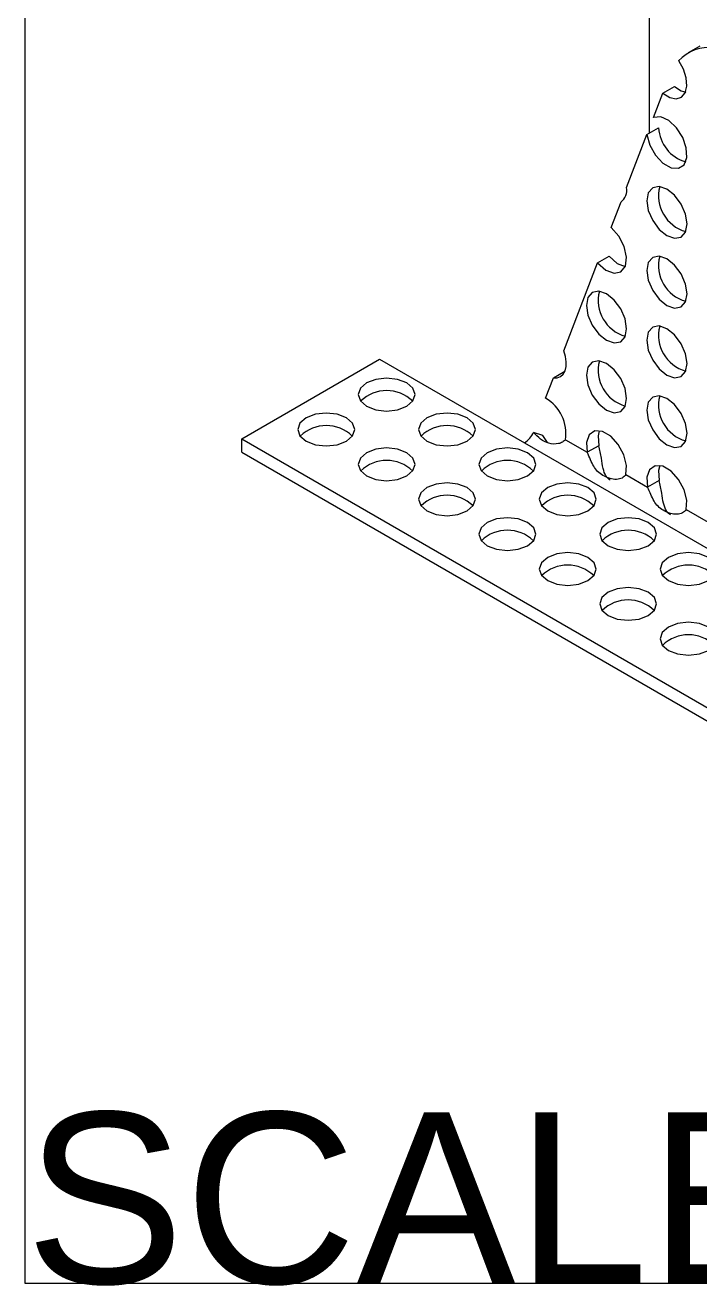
# Model space of a CAD drawing. Extents: x -0.1 to 10.8, y -7.1 to 0.
# Drawn here: x 0 to 1.482, y -7.068 to -4.302 of the extents above; entities that cross this region are included whole.
import ezdxf

# ---------------------------------------------------------------- set-up
doc = ezdxf.new("R2010")
doc.units = 0
doc.header["$LTSCALE"] = 0.5
doc.header["$MEASUREMENT"] = 0
doc.layers.add('Brackets', color=181, linetype='CONTINUOUS')
doc.layers.add('End Cap', color=92, linetype='CONTINUOUS')
doc.layers.add('Text-Unprinted', color=131, linetype='CONTINUOUS', plot=False)
doc.styles.add('LSAD_Standard', font='arial.ttf')

msp = doc.modelspace()

# ---------------------------------------------------------------- linework, layer by layer
at = {"layer": 'Brackets', "transparency": 16777216}
for p, q in [((1.4815, -4.3482), (1.4561, -4.3629)), ((1.3801, -4.5043), (1.4005, -4.4514)), ((1.4005, -4.4514), (1.4259, -4.4367)), ((1.3655, -4.542), (1.3909, -4.5274)), ((1.3208, -4.6583), (1.3655, -4.542)), ((1.2871, -4.7456), (1.3086, -4.6898)), ((1.2571, -4.8236), (1.2824, -4.809)), ((1.1827, -5.0165), (1.2571, -4.8236)), ((0.4756, -5.2094), (0.7783, -5.0346)), ((0.7783, -5.0346), (1.0965, -5.2183)), ((1.1599, -5.0756), (1.1853, -5.061)), ((1.1428, -5.1202), (1.1599, -5.0756)), ((1.1366, -5.2019), (1.1166, -5.1954)), ((0.4756, -5.2094), (3.2687, -6.8218)), ((0.4756, -5.2387), (0.4756, -5.2094)), ((1.0965, -5.2183), (1.5839, -5.4997)), ((1.147, -5.2176), (1.1366, -5.2019)), ((1.1863, -5.2114), (1.2344, -5.2391)), ((1.2598, -5.2245), (1.2344, -5.2391)), ((0.4756, -5.2387), (3.2687, -6.8511)), ((1.3189, -5.2879), (1.367, -5.3157)), ((1.3924, -5.301), (1.367, -5.3157)), ((1.4515, -5.3644), (1.4996, -5.3922))]:
    msp.add_line(p, q, dxfattribs=at)
at = {"layer": 'Brackets', "transparency": 16777216, "flags": 128}
for points in [[(1.4005, -4.4514), (1.4154, -4.4605), (1.4296, -4.4635), (1.4415, -4.4599), (1.4497, -4.4503), (1.4533, -4.4356), (1.4519, -4.4176), (1.4456, -4.3984), (1.4351, -4.38)], [(1.4259, -4.4367), (1.4408, -4.4459), (1.4505, -4.4486)], [(1.3655, -4.542), (1.3717, -4.5649), (1.384, -4.5869), (1.4004, -4.6045), (1.4183, -4.6147), (1.4346, -4.6159), (1.4469, -4.608), (1.453, -4.5922), (1.4519, -4.571), (1.444, -4.548), (1.4303, -4.5269), (1.4133, -4.511), (1.3956, -4.5031), (1.3801, -4.5043)], [(1.4092, -4.6616), (1.3923, -4.6557), (1.378, -4.6585), (1.3684, -4.6695), (1.365, -4.6871), (1.3684, -4.7086), (1.378, -4.7307), (1.3923, -4.75), (1.4092, -4.7637), (1.4261, -4.7695), (1.4405, -4.7667), (1.4501, -4.7557), (1.4534, -4.7381), (1.4501, -4.7167), (1.4405, -4.6946), (1.4261, -4.6752), (1.4092, -4.6616)], [(1.2571, -4.8236), (1.2749, -4.8392), (1.2931, -4.846), (1.3084, -4.843), (1.3182, -4.8306), (1.3207, -4.811), (1.3156, -4.7876), (1.3037, -4.7645), (1.2871, -4.7456)], [(1.2824, -4.809), (1.3003, -4.8245), (1.3179, -4.8313)], [(1.4092, -4.8147), (1.3923, -4.8088), (1.378, -4.8116), (1.3684, -4.8226), (1.365, -4.8402), (1.3684, -4.8617), (1.378, -4.8838), (1.3923, -4.9031), (1.4092, -4.9168), (1.4261, -4.9226), (1.4405, -4.9199), (1.4501, -4.9088), (1.4534, -4.8912), (1.4501, -4.8698), (1.4405, -4.8477), (1.4261, -4.8283), (1.4092, -4.8147)], [(1.2766, -4.8913), (1.2597, -4.8854), (1.2454, -4.8882), (1.2358, -4.8992), (1.2325, -4.9168), (1.2358, -4.9382), (1.2454, -4.9603), (1.2597, -4.9797), (1.2766, -4.9933), (1.2936, -4.9992), (1.3079, -4.9964), (1.3175, -4.9854), (1.3208, -4.9678), (1.3175, -4.9463), (1.3079, -4.9242), (1.2936, -4.9049), (1.2766, -4.8913)], [(1.4092, -4.9678), (1.3923, -4.9619), (1.378, -4.9647), (1.3684, -4.9757), (1.365, -4.9933), (1.3684, -5.0148), (1.378, -5.0369), (1.3923, -5.0562), (1.4092, -5.0699), (1.4261, -5.0757), (1.4405, -5.073), (1.4501, -5.0619), (1.4534, -5.0443), (1.4501, -5.0229), (1.4405, -5.0008), (1.4261, -4.9814), (1.4092, -4.9678)], [(1.1599, -5.0756), (1.1683, -5.0755), (1.1756, -5.0728), (1.1814, -5.0677), (1.1856, -5.0603), (1.1879, -5.051), (1.1881, -5.0403), (1.1864, -5.0286), (1.1827, -5.0165)], [(1.2766, -5.0444), (1.2597, -5.0385), (1.2454, -5.0413), (1.2358, -5.0523), (1.2325, -5.0699), (1.2358, -5.0913), (1.2454, -5.1134), (1.2597, -5.1328), (1.2766, -5.1464), (1.2936, -5.1523), (1.3079, -5.1495), (1.3175, -5.1385), (1.3208, -5.1209), (1.3175, -5.0994), (1.3079, -5.0773), (1.2936, -5.058), (1.2766, -5.0444)], [(0.838, -5.0869), (0.8177, -5.0791), (0.7938, -5.0763), (0.7699, -5.0791), (0.7496, -5.0869), (0.7361, -5.0986), (0.7313, -5.1124), (0.7361, -5.1262), (0.7496, -5.1379), (0.7699, -5.1458), (0.7938, -5.1485), (0.8177, -5.1458), (0.838, -5.1379), (0.8515, -5.1262), (0.8563, -5.1124), (0.8515, -5.0986), (0.838, -5.0869)], [(1.4092, -5.1209), (1.3923, -5.115), (1.378, -5.1178), (1.3684, -5.1288), (1.365, -5.1464), (1.3684, -5.1679), (1.378, -5.19), (1.3923, -5.2093), (1.4092, -5.223), (1.4261, -5.2288), (1.4405, -5.2261), (1.4501, -5.215), (1.4534, -5.1974), (1.4501, -5.176), (1.4405, -5.1539), (1.4261, -5.1345), (1.4092, -5.1209)], [(0.7054, -5.1635), (0.6851, -5.1556), (0.6612, -5.1529), (0.6373, -5.1556), (0.617, -5.1635), (0.6035, -5.1752), (0.5987, -5.189), (0.6035, -5.2028), (0.617, -5.2145), (0.6373, -5.2223), (0.6612, -5.225), (0.6851, -5.2223), (0.7054, -5.2145), (0.719, -5.2028), (0.7237, -5.189), (0.719, -5.1752), (0.7054, -5.1635)], [(0.9706, -5.1635), (0.9503, -5.1556), (0.9264, -5.1529), (0.9025, -5.1556), (0.8822, -5.1635), (0.8686, -5.1752), (0.8639, -5.189), (0.8686, -5.2028), (0.8822, -5.2145), (0.9025, -5.2223), (0.9264, -5.225), (0.9503, -5.2223), (0.9706, -5.2145), (0.9841, -5.2028), (0.9889, -5.189), (0.9841, -5.1752), (0.9706, -5.1635)], [(1.3189, -5.2879), (1.3205, -5.2679), (1.3147, -5.2446), (1.3024, -5.2219), (1.2858, -5.2038), (1.2675, -5.1933), (1.2509, -5.1922), (1.2386, -5.2006), (1.2328, -5.2172), (1.2344, -5.2391)], [(1.2608, -5.1917), (1.2581, -5.2026), (1.2598, -5.2245)], [(0.838, -5.24), (0.8177, -5.2322), (0.7938, -5.2294), (0.7699, -5.2322), (0.7496, -5.24), (0.7361, -5.2517), (0.7313, -5.2655), (0.7361, -5.2793), (0.7496, -5.291), (0.7699, -5.2988), (0.7938, -5.3016), (0.8177, -5.2988), (0.838, -5.291), (0.8515, -5.2793), (0.8563, -5.2655), (0.8515, -5.2517), (0.838, -5.24)], [(1.1032, -5.24), (1.0829, -5.2322), (1.059, -5.2294), (1.035, -5.2322), (1.0148, -5.24), (1.0012, -5.2517), (0.9965, -5.2655), (1.0012, -5.2793), (1.0148, -5.291), (1.035, -5.2988), (1.059, -5.3016), (1.0829, -5.2988), (1.1032, -5.291), (1.1167, -5.2793), (1.1215, -5.2655), (1.1167, -5.2517), (1.1032, -5.24)], [(1.4515, -5.3644), (1.4531, -5.3444), (1.4473, -5.3211), (1.435, -5.2985), (1.4183, -5.2804), (1.4001, -5.2698), (1.3834, -5.2687), (1.3711, -5.2772), (1.3653, -5.2938), (1.367, -5.3157)], [(1.3934, -5.2682), (1.3907, -5.2791), (1.3924, -5.301)], [(0.9706, -5.3165), (0.9503, -5.3087), (0.9264, -5.306), (0.9025, -5.3087), (0.8822, -5.3165), (0.8686, -5.3282), (0.8639, -5.342), (0.8686, -5.3558), (0.8822, -5.3676), (0.9025, -5.3754), (0.9264, -5.3781), (0.9503, -5.3754), (0.9706, -5.3676), (0.9841, -5.3558), (0.9889, -5.342), (0.9841, -5.3282), (0.9706, -5.3165)], [(1.2357, -5.3165), (1.2155, -5.3087), (1.1915, -5.306), (1.1676, -5.3087), (1.1474, -5.3165), (1.1338, -5.3282), (1.129, -5.342), (1.1338, -5.3558), (1.1474, -5.3676), (1.1676, -5.3754), (1.1915, -5.3781), (1.2155, -5.3754), (1.2357, -5.3676), (1.2493, -5.3558), (1.254, -5.342), (1.2493, -5.3282), (1.2357, -5.3165)], [(1.1032, -5.3931), (1.0829, -5.3852), (1.059, -5.3825), (1.035, -5.3852), (1.0148, -5.3931), (1.0012, -5.4048), (0.9965, -5.4186), (1.0012, -5.4324), (1.0148, -5.4441), (1.035, -5.4519), (1.059, -5.4547), (1.0829, -5.4519), (1.1032, -5.4441), (1.1167, -5.4324), (1.1215, -5.4186), (1.1167, -5.4048), (1.1032, -5.3931)], [(1.3683, -5.3931), (1.348, -5.3852), (1.3241, -5.3825), (1.3002, -5.3852), (1.2799, -5.3931), (1.2664, -5.4048), (1.2616, -5.4186), (1.2664, -5.4324), (1.2799, -5.4441), (1.3002, -5.4519), (1.3241, -5.4547), (1.348, -5.4519), (1.3683, -5.4441), (1.3819, -5.4324), (1.3866, -5.4186), (1.3819, -5.4048), (1.3683, -5.3931)], [(1.2357, -5.4696), (1.2155, -5.4618), (1.1915, -5.459), (1.1676, -5.4618), (1.1474, -5.4696), (1.1338, -5.4813), (1.129, -5.4951), (1.1338, -5.5089), (1.1474, -5.5206), (1.1676, -5.5285), (1.1915, -5.5312), (1.2155, -5.5285), (1.2357, -5.5206), (1.2493, -5.5089), (1.254, -5.4951), (1.2493, -5.4813), (1.2357, -5.4696)], [(1.5009, -5.4696), (1.4806, -5.4618), (1.4567, -5.459), (1.4328, -5.4618), (1.4125, -5.4696), (1.399, -5.4813), (1.3942, -5.4951), (1.399, -5.5089), (1.4125, -5.5206), (1.4328, -5.5285), (1.4567, -5.5312), (1.4806, -5.5285), (1.5009, -5.5206), (1.5145, -5.5089), (1.5192, -5.4951), (1.5145, -5.4813), (1.5009, -5.4696)], [(1.3683, -5.5461), (1.348, -5.5383), (1.3241, -5.5356), (1.3002, -5.5383), (1.2799, -5.5461), (1.2664, -5.5578), (1.2616, -5.5717), (1.2664, -5.5855), (1.2799, -5.5972), (1.3002, -5.605), (1.3241, -5.6077), (1.348, -5.605), (1.3683, -5.5972), (1.3819, -5.5855), (1.3866, -5.5717), (1.3819, -5.5578), (1.3683, -5.5461)], [(1.5009, -5.6227), (1.4806, -5.6149), (1.4567, -5.6121), (1.4328, -5.6149), (1.4125, -5.6227), (1.399, -5.6344), (1.3942, -5.6482), (1.399, -5.662), (1.4125, -5.6737), (1.4328, -5.6815), (1.4567, -5.6843), (1.4806, -5.6815), (1.5009, -5.6737), (1.5145, -5.662), (1.5192, -5.6482), (1.5145, -5.6344), (1.5009, -5.6227)]]:
    msp.add_lwpolyline(points, dxfattribs=at)
at = {"layer": 'Brackets', "transparency": 16777216}
for centre, radius, start, end in [((1.5012, -4.4406), 0.0897, 82.5555, 137.4979), ((1.4734, -4.5223), 0.0826, 183.5328, 253.9074), ((1.2875, -4.6636), 0.0336, 308.8303, 9.0266), ((1.4725, -4.6761), 0.0816, 165.6081, 254.3865), ((1.4725, -4.8292), 0.0816, 165.6081, 254.3865), ((1.3399, -4.9058), 0.0816, 165.6081, 254.3865), ((1.4725, -4.9823), 0.0816, 165.6081, 254.3865), ((1.3399, -5.0589), 0.0816, 165.6081, 254.3865), ((0.7938, -5.1854), 0.0817, 45.6215, 134.3785), ((1.4725, -5.1354), 0.0816, 165.6081, 254.3865), ((1.098, -5.1976), 0.0894, 351.1225, 59.912), ((0.6612, -5.262), 0.0817, 45.6215, 134.3785), ((0.9264, -5.262), 0.0817, 45.6215, 134.3785), ((1.0678, -5.1729), 0.0537, 302.3108, 335.2398), ((0.7938, -5.3385), 0.0817, 45.6215, 134.3785), ((1.059, -5.3385), 0.0817, 45.6215, 134.3785), ((0.9264, -5.4151), 0.0817, 45.6215, 134.3785), ((1.1915, -5.4151), 0.0817, 45.6215, 134.3785), ((1.059, -5.4916), 0.0817, 45.6215, 134.3785), ((1.3241, -5.4916), 0.0817, 45.6215, 134.3785), ((1.1915, -5.5681), 0.0817, 45.6215, 134.3785), ((1.4567, -5.5681), 0.0817, 45.6215, 134.3785), ((1.3241, -5.6447), 0.0817, 45.6215, 134.3785), ((1.4567, -5.7212), 0.0817, 45.6215, 134.3785)]:
    msp.add_arc(centre, radius, start, end, dxfattribs=at)
for points, knots in [([(1.1863, -5.2114), (1.1844, -5.2133), (1.1806, -5.2171), (1.168, -5.2217), (1.1499, -5.2206), (1.1309, -5.2111), (1.1214, -5.2007), (1.1166, -5.1954)], [0, 0, 0, 0, 0.12265, 0.243665, 0.500658, 0.749147, 1, 1, 1, 1]), ([(1.2847, -5.3), (1.2831, -5.2989), (1.2795, -5.2965), (1.2735, -5.2886), (1.2683, -5.2737), (1.2654, -5.25), (1.2618, -5.2336), (1.2598, -5.2245)], [0, 0, 0, 0, 0.080074, 0.183747, 0.405923, 0.672364, 1, 1, 1, 1]), ([(1.3189, -5.2879), (1.3179, -5.2894), (1.3159, -5.2923), (1.3094, -5.2968), (1.2983, -5.2995), (1.2833, -5.2969), (1.2692, -5.2906), (1.2569, -5.2816), (1.2481, -5.27), (1.2414, -5.2553), (1.2368, -5.2446), (1.2344, -5.2391)], [0, 0, 0, 0, 0.057112, 0.112917, 0.226716, 0.354241, 0.504433, 0.631212, 0.751516, 0.872215, 1, 1, 1, 1]), ([(1.4172, -5.3765), (1.4157, -5.3754), (1.4121, -5.373), (1.4061, -5.3651), (1.4009, -5.3503), (1.398, -5.3266), (1.3944, -5.3101), (1.3924, -5.301)], [0, 0, 0, 0, 0.080074, 0.183747, 0.405923, 0.672364, 1, 1, 1, 1]), ([(1.4515, -5.3644), (1.4505, -5.3659), (1.4485, -5.3688), (1.442, -5.3734), (1.4309, -5.376), (1.4158, -5.3735), (1.4017, -5.3671), (1.3895, -5.3582), (1.3807, -5.3466), (1.374, -5.3318), (1.3694, -5.3212), (1.367, -5.3157)], [0, 0, 0, 0, 0.057112, 0.112917, 0.226716, 0.354241, 0.504433, 0.631212, 0.751516, 0.872215, 1, 1, 1, 1])]:
    msp.add_open_spline(points, degree=3, knots=knots, dxfattribs=at)
at = {"layer": 'End Cap', "transparency": 16777216}
msp.add_line((1.3705, -2.9395), (1.3705, -4.5392), dxfattribs=at)
at = {"layer": 'Text-Unprinted', "ltscale": 0.5, "transparency": 16777216}
msp.add_lwpolyline([(0, 0), (10.8446, 0), (10.8446, -7.0625), (0, -7.0625)], close=True, dxfattribs=at)

# ---------------------------------------------------------------- texts
at = {"layer": 'Text-Unprinted', "ltscale": 0.5, "transparency": 16777216, "style": 'LSAD_Standard'}
msp.add_attdef('SCALE-X', (0, -7.0625), 'XEffectiveScaleFactor', height=0.375, dxfattribs=at)

doc.saveas('drawing.dxf')
